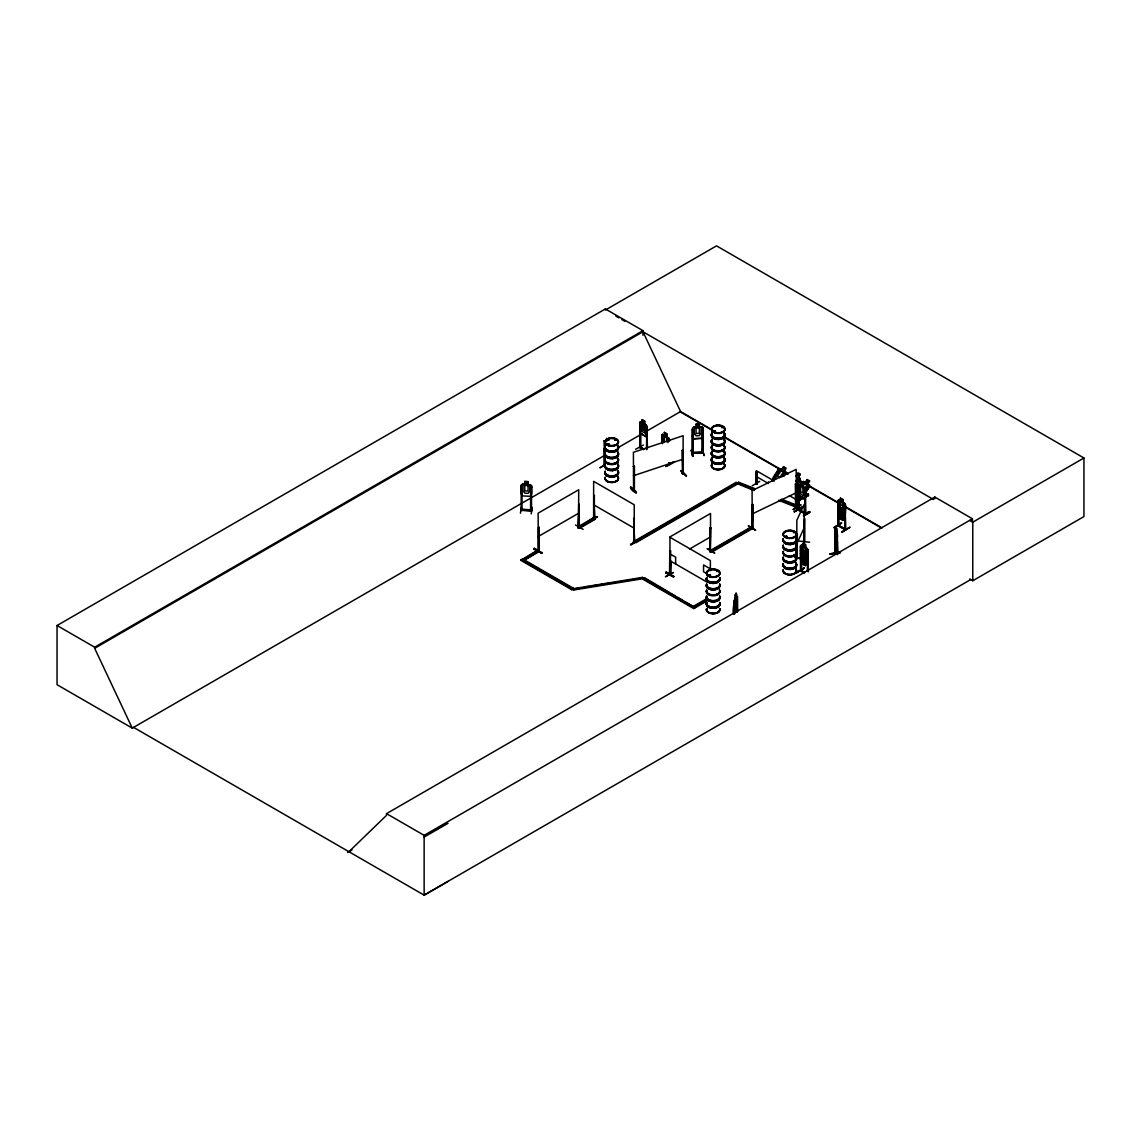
<?xml version="1.0" encoding="UTF-8"?>
<svg xmlns="http://www.w3.org/2000/svg" width="1141" height="1141" viewBox="0 0 1141 1141"><rect width="100%" height="100%" fill="white"/><g stroke="black" fill="none" stroke-linecap="round" stroke-linejoin="round"><path stroke-width="1.5" d="M736.829 606.014L737.129 602.648L736.858 606.071M775.894 478.635L776.194 475.555L779.774 470.049L781.656 469.778L783.567 466.683L786.12 468.167L781.913 476.967M801.196 570.443L800.882 569.872M838.606 525.274L837.736 524.831L838.877 525.972L838.792 514.206M845.652 529.681L844.996 505.934L844.739 529.609L845.153 528.511M845.281 529.053L845.524 529.952L837.751 525.644M837.023 544.157L837.294 542.032M835.084 536.142L837.052 544.3L837.408 542.018M594.589 518.399L593.876 517.943M594.589 519.241L593.905 495.422L594.589 519.241L593.905 518.855L597.47 516.673L589.84 520.981M604.987 449.483L604.573 466.369L604.088 440.811L606.598 441.225M603.96 465.072L605.072 465.4L604.288 464.915M640.343 447.001L639.63 446.644L640.472 447.9L640.657 424.267L639.702 424.024L640.657 424.267M640.229 447.857L639.687 422.341L640.486 421.771M633.526 542.075L634.581 542.289L633.797 518.456L633.954 541.889M634.482 541.404L633.455 541.148L634.225 541.576M669.525 575.093L669.781 551.417L669.938 574.85M670.209 575.392L670.651 561.158M756.269 483.57L756.169 483.142M796.832 506.961L795.805 506.333L796.789 506.975M668.683 463.089L669.71 463.374L669.068 462.961M800.54 485.21L798.914 484.183L798.044 484.797L798.015 509.941L805.603 514.249L805.532 489.047C804.063 484.511 806.958 496.192 805.617 496.806M798.743 510.355L799.028 491.742M805.532 514.206L805.104 490.231L804.847 513.906L805.261 512.808M805.033 512.751L805.788 513.193L798.843 509.742L804.876 513.022M829.935 554.07L840.446 552.686M531.464 510.983C532.733 508.073 528.839 511.41 531.464 510.983L531.592 485.781L528.197 484.526L528.197 481.645L524.675 481.431L524.675 484.383L522.278 484.255L530.451 484.725L531.578 485.838L531.692 493.554L530.494 496.349L522.236 495.879L521.166 492.869L522.321 495.779M522.107 486.736L521.109 486.893L522.107 486.736L521.95 510.441L520.995 510.312M520.41 513.179L521.451 507.032M522.065 510.384L522.221 509.314L521.066 509.214L521.209 510.369L531.592 510.926M530.665 487.221L531.62 487.278L530.665 487.221L530.579 510.626M531.193 513.921L532.248 507.246M734.176 614.186C730.682 614.4 736.844 590.311 736.245 595.973M734.818 613.715L735.146 597.741L734.148 600.722M607.725 444.676L607.996 443.906M608.809 444.505L608.666 443.82M615.127 440.155L616.154 439.827L615.17 440.055M615.969 440.069L615.127 439.984M713.924 431.155L713.695 431.954M713.881 431.555L715.293 431.954M713.966 431.569L714.608 430.941L715.165 431.854M715.165 431.184L715.065 431.926M721.54 427.404L722.253 426.919L722.11 427.661M721.811 427.618L722.695 427.319L721.839 427.034M708.903 575.635C708.632 574.194 711.143 576.205 710.059 575.064M709.93 575.306L709.046 575.449M717.033 571.37L716.819 571.584M785.222 536.769L786.263 536.256M786.99 536.484L786.534 537.354L785.322 536.812M793.565 532.547L793.922 532.761M794.336 532.519L793.352 532.191M633.312 489.147C635.052 488.12 633.269 491.429 634.253 488.819M634.367 489.931L634.439 466.427L633.412 466.526L634.439 466.427M683.202 472.502C680.507 473.544 684.614 472.017 683.259 473.672L683.117 435.719L633.412 452.292L633.555 490.202L633.726 489.289M683.117 472.545L683.231 473.643M533.931 549.021L534.345 548.308L542.004 553.157L533.931 549.021L541.618 553.328M534.302 548.379L541.961 552.7M673.846 576.376L665.774 572.696L673.775 576.833L666.173 572.026L673.789 576.447M755.527 530.323C750.122 525.174 742.221 523.548 755.584 530.265M772.343 480.518L778.462 469.251L780.002 468.694L785.75 472.003L785.907 473.601M646.319 436.761L640.458 433.38L639.687 430.071L640.443 433.395L646.305 436.775L647.175 434.279M805.532 496.734L804.676 499.23L798.814 495.836L798.044 492.527M800.469 553.485L801.267 556.794L807.243 560.103L808.199 549.919L805.646 547.495L805.646 544.614L803.107 543.202L803.107 546.282L801.838 546.539L803.093 560.288L806.316 562.199L804.719 558.035C808.256 556.323 805.09 553.057 804.177 557.093L801.966 553.071L803.663 557.421C800.24 559.004 803.278 562.228 804.22 558.405L805.489 561.657L806.758 549.263L805.489 547.594L805.489 544.713L803.107 543.401L803.193 546.225M837.794 506.076L838.664 503.58L844.654 506.889L845.438 510.198L844.654 506.889M837.865 506.034L838.721 503.709M845.438 512.437L844.568 514.933L838.578 511.624L837.879 508.273L838.578 511.624M630.616 486.979C644.351 497.761 628.991 490.701 630.688 486.922M636.122 492.769L630.616 487.307L636.065 492.67M693.614 438.757L692.43 435.99L693.528 438.857L701.758 438.315L702.956 435.363M835.469 552.729L835.269 554.169L835.554 552.772M796.96 534.202L797.188 557.992L797.317 534.259M804.505 518.798L804.491 542.26L804.619 518.527M799.256 541.105L809.668 542.217M794.264 511.867L801.866 507.474M597.399 516.559L591.309 520.082M643.467 445.004L635.551 449.312M665.788 576.604L673.247 572.554M796.832 543.658L804.262 527.655M796.76 572.868L804.277 568.004L796.404 572.725M834.1 527.67L841.53 523.206M801.21 547.823L800.511 547.438L801.467 547.666L801.424 571.028M838.892 525.944L838.007 525.488M845.781 528.939L844.739 528.754M691.018 450.281L692.844 456.443L691.617 449.782L692.772 456.314M691.517 450.196L692.701 456.386M604.987 442.779L604.816 466.412L603.96 465.927M639.744 447.529L643.453 449.597M669.453 575.05L669.71 573.952M755.898 483.755L756.754 484.212M795.348 506.533C798.072 508.487 795.519 500.129 796.575 495.494L795.876 495.094L795.648 507.617L796.589 507.26L796.176 469.379L752.076 490.587L752.29 528.468L752.076 504.821L753.06 504.622L752.447 528.397M669.368 464.33C667.913 463.788 671.464 463.66 668.683 464.03L668.954 462.932M804.876 513.878C808.612 514.349 795.534 508.444 799.028 510.127M735.36 595.046L735.959 593.876L735.36 596.016M735.189 598.74L736.13 596.914M735.189 604.117L736.13 602.291M734.291 600.708L734.49 610.663L736.943 606.042M734.462 601.935L734.462 613.658M736.958 612.261L737.229 596.657L737.585 611.776M737.314 612.318L737.585 596.714M538.31 550.204L539.151 549.705L538.039 550.903L538.167 549.933M538.809 527.028L539.165 550.59L538.31 551.046L538.124 513.179L578.701 489.76L578.587 527.442C578.23 529.067 578.829 525.402 578.444 527.113M669.967 573.623C672.434 572.269 669.382 576.134 670.922 574.351L670.908 561.301M834.97 536.156L835.212 528.026L835.897 529.524M834.998 528.525L837.323 534.373L837.494 553.941M781.713 469.821L783.639 466.869M800.141 480.019L799.984 478.436L795.89 476.211L797.801 473.116C804.205 473.729 795.12 477.694 800.041 478.478L800.24 480.033L795.947 486.637M795.947 476.253L797.873 473.301L800.198 474.656M795.79 481.288L797.588 478.535M796.147 483.385L798.828 479.263L798.229 477.551M799.67 486.137L802.109 482.072L803.592 481.488L809.454 484.882L809.668 486.437L805.361 493.04M802.879 486.351L804.676 483.599L807.001 484.939L804.319 489.075M803.421 482.871L805.318 482.614L807.215 479.52L809.768 481.003L807.7 483.998L808.256 485.652L804.662 491.172M805.375 482.657L807.286 479.705M771.744 480.931L779.274 469.393L779.931 469.807L772.4 481.345M771.929 481.074L779.274 469.393M772.215 481.202L779.931 469.807M783.482 475.797L785.835 473.187L783.953 476.068M783.667 475.954L785.365 472.916M795.833 485.11L799.599 479.348L800.255 479.762L795.548 486.979M796.019 485.267L799.599 479.348M796.304 485.381L800.255 479.762M795.391 493.753L798.215 489.432M801.039 485.096L803.107 482.372M795.577 493.91L798.4 489.575M795.862 494.024L797.744 491.143M796.047 494.181L797.93 491.3M805.261 491.514L809.026 485.738L805.446 491.657M804.79 493.226L809.497 486.009L804.976 493.368M801.21 499.145L803.093 496.264M693.443 452.763L692.216 452.392L702.899 451.679M692.216 453.248L702.899 452.535M608.923 444.833C608.096 442.195 607.183 445.831 608.552 443.949M608.738 444.305L607.697 444.79M715.307 431.469L714.237 431.726M786.72 536.213L787.105 536.955L786.434 536.127M753.06 528.083L751.99 528.297L752.818 527.028M796.475 507.246L796.176 483.613L795.434 483.969L795.79 507.545M804.491 541.404L804.048 542.118L804.262 504.222L796.832 520.239L796.746 557.906M348.918 851.714L386.528 815.33L386.528 813.633L934.821 497.062L972.432 518.784L972.432 522.307M669.881 573.695L670.994 573.41M709.773 550.661L710.914 550.418L709.859 550.647M701.829 452.606L702.799 451.922M522.293 484.183L521.152 485.21L521.209 510.398M521.023 510.098L531.735 510.726M530.551 509.799L522.079 509.285M738.726 482.272L737.542 484.012L636.079 542.588L634.61 541.733L634.61 540.991L636.079 541.847L738.726 482.272L755.171 488.776M607.625 444.234L608.51 444.091M608.638 444.676L608.638 443.849M715.436 431.84L713.924 431.954M709.16 575.064C707.035 576.433 711.984 576.576 710.13 575.035M716.919 570.842L717.361 571.042M795.477 507.331L796.047 507.06M662.793 434.421L661.965 435.006L661.923 443.293M798.13 484.882L798.957 484.297L804.705 487.606L803.036 486.651L804.205 488.377L804.205 493.768L802.95 495.351L800.625 493.996L799.37 490.972L799.37 485.595L800.625 485.353L800.625 482.286L803.121 483.727L802.95 486.694M604.088 440.811L606.684 441.367M838.007 524.646L837.836 525.787L837.794 500.585L838.692 499.958L840.418 500.928M800.682 569.801L800.511 570.956L800.469 545.755L801.367 545.127L803.022 546.14M808.028 563.012L807.186 563.611L800.554 558.89L800.554 545.712M696.067 427.162L694.313 428.232L694.313 433.623L696.067 435.805L699.333 435.591L701.087 433.166L701.087 427.789L699.333 426.934L699.447 423.882L695.939 424.124L696.067 427.162L693.543 427.162L692.43 428.274L692.359 453.448L702.942 452.749L702.785 429.102L701.829 429.173L701.986 452.849M837.708 513.764L838.606 515.276L844.582 518.385C846.75 517.158 843.213 519.797 842.728 517.458L842.8 520.481L842.8 517.6M840.261 516.188L839.148 514.42L839.148 509.043L840.418 507.445L840.432 502.069L842.8 503.395L844.083 517.144L842.8 517.401M842.885 520.424L840.332 519.027M800.383 558.933L802.936 561.358M802.936 564.239L801.823 554.212L803.093 552.601L803.107 547.238L805.489 548.55L806.758 562.313L805.489 562.57L805.489 565.651L802.936 564.239L805.56 565.594L805.489 562.755M808.042 563.141L807.229 563.725L805.403 562.613M837.794 500.585L837.865 513.721L840.332 516.131L840.261 519.069M838.692 499.958L844.582 503.324L845.353 504.807L845.41 529.952M838.093 502.111L838.792 502.496M842.885 499.501L840.347 498.089L840.432 501.113L839.148 501.37L839.148 506.747L840.432 509.756L840.418 515.133L843.627 517.03L842.029 512.865C845.538 511.068 842.386 507.902 841.487 511.924L839.291 507.916L840.974 512.252C837.551 513.849 840.603 517.058 841.53 513.236L842.814 516.488L844.083 504.094L842.8 502.425L842.8 499.544M844.54 503.295L845.524 504.764L845.438 512.551M845.695 506.319L844.739 506.091M801.367 545.127L807.272 548.493L808.028 549.962M834.157 527.812L841.602 522.835L834.157 527.327M808.113 549.976L808.113 571.727M807.414 571.341L807.671 551.103L808.37 571.57M808.37 551.488L807.414 551.246M844.739 529.524L845.695 529.652L838.093 525.545L838.093 513.821M841.972 531.663C855.579 524.746 849.403 526.457 842.343 532.305M841.93 532.12L849.475 527.627M801.267 556.794L807.243 560.103M804.277 568.004L796.832 572.497M804.319 572.354L800.44 570.899L804.319 572.967M801.296 570.685L804.576 572.197M606.513 438.386L609.109 439.77M604.003 448.598L604.858 451.85M646.505 449.668L646.776 427.761L647.46 448.242M647.46 428.146L646.505 427.918M604.787 465.257L599.881 467.824L604.844 464.915M604.074 466.041L605.087 466.227M578.216 528.026L578.701 503.994L578.972 527.67M578.544 526.572L578.287 527.969L578.972 504.151M593.905 495.422L594.589 495.822M575.478 524.988L583.165 529.395M634.482 518.855L633.526 518.613M633.455 541.39L634.296 542.488L634.225 504.764L593.634 481.345L593.634 519.098M631.059 544.799C654.592 531.25 614.742 553.97 638.261 539.779M630.645 544.614L638.204 539.707M756.027 483.841L755.984 472.06L756.939 472.303L756.697 484.226L756.939 472.303M752.19 485.781L759.721 481.345M670.651 550.732L670.052 575.392M709.859 528.098L710.814 527.855L710.116 551.745L709.859 528.098L710.814 527.855M670.48 551.816L669.525 551.574M795.876 495.094L796.575 495.494M665.774 572.753L666.187 572.012M707.32 548.693L714.651 553.228M707.349 548.735L714.594 552.857M673.304 572.525L665.403 576.804M716.705 547.552L709.859 551.531L712.169 551.873L752.76 528.44L752.818 504.465M795.805 506.461L799.855 508.972M796.304 506.233L795.348 506.59L796.646 506.818M800.611 504.75L793.423 509.628M793.423 509.599L800.953 505.149M603.532 456.043L132.27 728.129L57.05 684.7L57.05 625.51L605.358 308.954L642.968 330.662L642.968 335.283M57.05 625.51L94.66 647.218L642.968 330.662M448.028 881.408L424.138 895.143L133.554 727.373L132.27 728.129L94.66 648.316L642.968 331.76L933.538 499.516M642.269 422.698L642.183 419.874L644.765 421.257L645.849 431.298L644.594 432.895L642.269 431.54L641.028 428.517L641.028 423.14L642.269 422.897L642.269 419.817M644.765 421.257L642.183 419.874M640.458 421.785L646.376 425.08M646.305 425.122L647.261 426.606L647.261 434.35M617.395 448.042L642.055 433.808M646.676 431.141L680.578 411.559L712.868 430.214M668.041 442.551L666.872 433.894L664.376 432.453L666.872 433.894L666.957 436.732L669.368 439.242L668.569 437.659M662.179 443.15L661.923 436.604L662.878 436.846M661.88 442.651L661.88 434.921L662.764 434.307L664.547 435.434M538.124 536.612L578.701 513.193M665.774 466.498C677.925 458.012 675.087 462.904 665.888 466.498M580.099 587.772L571.698 589.697L520.966 560.402L537.668 550.033L539.137 550.889L523.919 560.402L539.137 551.616L539.065 527.171M593.363 517.9L578.145 526.686L579.614 527.541L594.832 518.756L593.363 517.9L585.747 523.02M520.966 560.402L522.45 558.819L573.167 588.114L573.709 590.011L644.494 578.43L655.248 584.648M523.961 558.676L536.142 551.645M577.945 527.256L582.709 524.774M578.145 527.413L579.614 528.269L594.832 519.483L594.589 518.299M634.61 540.991L736.059 482.415L753.987 489.774M639.217 539.065L649.971 532.847M653.051 531.078L656.132 529.31M659.198 527.527L669.967 521.323M674.573 518.656L677.64 516.873M680.721 515.104L711.471 497.348M714.537 495.579L725.305 489.361M728.372 487.592L736.059 483.156L753.987 490.502M520.966 559.675L571.698 588.97L642.469 577.389L643.011 579.286L693.742 608.581L707.391 600.694M689.506 549.049L710.543 536.898M798.343 486.323L799.114 510.198M795.634 489.09L798.415 487.492M573.709 589.269L644.494 577.703L695.226 607.725M795.762 494.723L798.586 493.083M805.788 490.63L804.847 490.373M798.814 495.836L804.705 499.045M799.427 498.802L800.183 498.36L799.427 500.243L799.427 498.802L802.793 497.49M805.061 495.494L808.441 494.238L808.441 495.665L799.427 500.243M751.277 526.857L710.7 550.29L712.169 551.146L752.76 527.712L751.277 526.857L752.76 528.44M805.617 495.864L808.441 494.238M719.714 545.812L742.263 532.804M745.258 531.064L748.268 529.324M800.896 499.33L803.663 497.718M794.321 511.981L801.938 507.103L794.321 511.496M804.847 513.807L805.104 490.231M803.464 515.005C811.137 509.257 812.535 512.009 803.877 515.732M803.464 515.49L809.54 511.496M803.849 515.661L809.953 512.166M693.742 606.142L707.434 598.226M701.344 602.477L693.742 606.869L685.998 602.391M704.396 600.722L707.434 598.954M643.011 578.558L693.742 607.839L707.391 599.966M347.62 852.455L351.999 849.931M386.528 813.633L424.138 835.34L972.432 518.784M969.764 520.439L972.774 522.179L1083.95 457.997L1083.95 516.573L972.774 580.755L969.693 578.972M970.891 579.471L424.138 895.143L424.138 835.34M424.138 837.052L448.028 823.317M521.023 509.499L531.478 510.098M752.318 504.978L753.06 504.622M795.434 483.969L796.418 483.77M800.312 509.228L793.366 504.479M752.076 514.006L796.176 492.798M578.544 527.427L578.287 527.969M538.552 550.147L539.151 549.948M538.452 551.046L538.395 527.57M608.866 444.705L607.34 444.591M714.922 431.983L714.608 431.141M786.777 536.783L785.536 536.484M786.948 537.069L785.949 536.798M779.973 468.808L778.519 469.336L773.313 477.152L772.172 480.532M802.166 482.158L803.592 481.488M710.187 550.832L710.814 550.433M710.429 551.16L710.543 513.464L669.967 536.898L669.91 574.879M710.187 551.688L710.629 550.233M682.275 450.253L683.302 450.153L682.275 450.253L682.618 473.886L682.275 472.816M681.106 470.605L686.54 475.954L681.091 470.548M634.439 489.86L633.726 490.145M683.302 473.586L682.175 473.715L683.06 473.387M633.412 475.726L683.117 459.153M752.703 527.912L752.661 527.028M682.589 473.857L682.461 450.438M693.229 453.433L693.286 429.743L692.316 429.8L692.373 453.505M800.682 570.657L804.576 572.811M639.887 446.402L640.757 446.858M585.304 586.959L588.77 586.431M592.222 585.889L595.688 585.362M599.153 584.82L602.619 584.292M606.085 583.75L609.551 583.208M614.757 582.409L618.208 581.867M621.674 581.34L625.14 580.798M628.605 580.27L632.071 579.728M635.537 579.2L639.003 578.658M834.97 528.426L835.283 554.226L835.783 529.552M837.437 534.359L836.538 528.483L836.51 542.931M836.653 531.349L836.51 540.05L835.383 534.901M835.212 539.636L837.052 544.3M835.626 530.693L835.055 530.194L835.654 554.184L835.126 553.257M837.708 536.085L837.137 535.585L837.708 554.483M840.461 552.372L829.835 553.841L840.347 552.486M835.725 554.112L834.97 553.699M786.263 536.113L785.707 536.969M696.067 424.281L699.333 424.053M699.447 426.834L702.956 427.618L701.658 426.72L693.614 427.319M693.329 429.957L692.316 429.8M693.6 438.686L701.758 438.315M702.3 449.069L704.14 455.687L702.457 449.483M801.153 571.256L801.467 570.143M756.255 483.185L757.039 483.599M593.634 518.242L594.404 519.44L594.333 495.964M799.927 509.342L792.909 504.707M736.13 595.959L736.63 601.321L735.189 606.427L734.676 605.101M702.785 452.535L702.942 427.547M680.664 470.663L686.112 476.025M608.453 443.82L607.283 444.705M709.602 574.964L710.344 575.192M795.263 557.207L800.454 558.063M795.263 557.592L802.209 558.748M795.206 557.792L802.123 558.919M710.059 551.731L710.13 528.254M736.829 594.589L737.229 611.719M634.253 489.674L634.253 466.241M714.765 431.013L715.507 431.355M800.825 570.7L800.768 558.99M604.673 466.369L604.616 465.485M798.458 509.77L798.343 493.012M805.503 514.263L805.86 513.165M669.211 464.33L668.583 463.075M781.471 499.173L797.916 505.677L796.732 506.675L780.287 500.172M740.366 483.656L753.516 488.861M781.471 499.915L794.635 505.106M778.647 500.257L796.732 507.403L796.832 494.067M844.625 503.238L842.971 502.325L842.971 499.444M844.91 528.711L838.606 525.516L845.31 529.025M756.897 483.941L755.913 483.299L756.255 470.648L774.283 481.06M643.709 448.841L640.472 447.286L643.453 448.984M643.709 449.44L639.958 447.315L639.859 422.384M606.598 438.529L608.937 439.87M608.524 440.112L607.012 439.242L607.012 440.212M593.634 519.012L594.589 519.212M665.802 572.668L673.461 577.032M1083.95 457.997L716.519 245.857L605.358 310.052L605.358 308.954M615.883 316.128L618.893 317.868M621.902 319.594L624.911 321.334M723.636 436.433L780.558 469.293M785.165 471.946L788.246 473.729M799.014 479.947L805.175 483.499M808.242 485.282L837.465 502.154M845.167 506.59L882.079 527.898M679.95 411.687L710.772 429.487M724.649 437.502L780.13 469.536M784.751 472.203L787.832 473.971M798.629 480.204L801.709 481.987M809.411 486.437L837.152 502.454M846.394 507.788L880.31 527.37M808.441 495.665L807.828 493.882M801.738 496.791L795.819 493.368L797.017 490.031M795.648 494.866L800.896 497.89M796.218 496.078L800.183 498.36M796.218 497.505L800.183 499.801M756.255 476.496L768.278 483.442M789.315 495.593L796.832 499.929M662.721 434.479L668.455 437.787M669.781 537.183L710.372 560.616L710.372 570.657M710.315 568.846L703.555 564.938L703.555 571.769L706.265 573.324M593.634 504.764L634.225 528.197M670.352 554.098L675.643 557.15L675.643 563.982M669.781 560.616L707.363 582.309M593.363 518.627L594.832 519.483M658.328 586.417L669.082 592.635M672.163 594.404L675.23 596.187M678.31 597.955L682.917 600.622M539.137 551.616L537.668 550.033M525.516 561.329L563.954 583.522M567.02 585.29L573.709 590.011M800.64 504.964L793.109 509.414M785.964 473.558L785.75 472.003M640.614 447.629L640.401 424.423M634.439 542.217L633.797 518.456M605.058 465.314L605.087 465.371A6.803 3.922 0 0 0 612.631 470.249A6.803 3.922 0 0 0 617.638 464.387M642.968 331.76L680.578 411.559M643.011 579.286L642.469 577.389M836.624 528.497L835.754 526.5L835.783 541.076M835.911 527.47L836.382 529.624L835.911 528.44M835.783 530.508L836.51 532.362M835.783 535.885L836.51 537.739M641.812 422.541L646.519 436.19M604.16 448.584L604.915 451.793M604.616 451.194L604.759 451.922M702.785 429.102L701.829 429.173M734.176 608.381L734.49 610.663M972.774 522.179L972.774 580.755M934.821 497.062L934.821 498.774M844.996 505.934L845.11 529.381M840.503 498.175L840.503 501.07M838.535 502.653L838.378 526.087M837.294 534.345L837.351 554.54M807.671 551.103L807.671 571.185M801.467 547.666L801.467 551.017M801.467 557.707L801.553 571.142M800.768 547.281L800.768 552.301M799.969 499.13L799.969 500.557M798.201 484.839L798.201 492.513M795.676 484.141L795.591 507.602M768.335 481.944L768.335 483.37M737.542 483.271L737.542 484.012M736.13 607.483L736.159 592.906L735.189 594.889L735.189 609.308M736.059 482.415L736.059 483.156M712.169 551.146L712.169 551.873M693.742 607.839L693.742 608.581M693.286 429.743L693.229 453.462M666.786 441.824L666.786 437.787L664.461 436.447L664.461 441.824M664.461 432.41L664.461 435.477L663.221 435.719L663.221 441.111M662.607 437.003L662.607 443.692M647.261 426.606L647.204 448.384M646.776 427.761L646.776 449.511M644.494 577.703L644.494 578.43M636.079 541.847L636.079 542.588M604.302 449.083L604.302 465.813M579.614 527.541L579.614 528.269M573.167 588.114L573.167 588.842M571.698 588.97L571.698 589.697M521.28 485.196L521.266 492.941M94.66 647.218L94.66 648.316M724.05 439.684A6.803 3.922 0 0 1 718.16 445.575A6.803 3.922 0 0 1 712.269 439.684M723.936 445.147A6.675 3.851 0 0 1 718.16 450.923A6.675 3.851 0 0 1 712.383 445.147M723.979 445.261A6.718 3.879 0 0 1 718.16 451.094A6.718 3.879 0 0 1 712.341 445.261M724.05 433.209A6.803 3.922 0 0 1 718.16 439.114A6.803 3.922 0 0 1 712.269 433.209M724.05 439.342A6.803 3.922 0 0 1 718.16 445.247A6.803 3.922 0 0 1 712.269 439.342M724.05 432.881A6.803 3.922 0 0 1 718.16 438.772A6.803 3.922 0 0 1 712.269 432.881M724.05 458.111A6.803 3.922 0 0 1 718.16 464.002A6.803 3.922 0 0 1 712.269 458.111M723.936 463.574A6.675 3.851 0 0 1 718.16 469.35A6.675 3.851 0 0 1 712.383 463.574M723.95 446.102A6.689 3.865 0 0 1 718.16 451.893A6.689 3.865 0 0 1 712.369 446.102M723.979 463.702A6.718 3.879 0 0 1 718.16 469.522A6.718 3.879 0 0 1 712.341 463.702M723.979 445.76A6.718 3.879 0 0 1 718.16 451.594A6.718 3.879 0 0 1 712.341 445.76M724.05 451.636A6.803 3.922 0 0 1 718.16 457.541A6.803 3.922 0 0 1 712.269 451.636M724.05 457.769A6.803 3.922 0 0 1 718.16 463.674A6.803 3.922 0 0 1 712.269 457.769M724.05 451.308A6.803 3.922 0 0 1 718.16 457.199A6.803 3.922 0 0 1 712.269 451.308M723.965 450.966A6.703 3.865 0 0 1 718.16 456.771A6.718 3.879 0 0 1 712.341 450.966M712.355 450.966A6.703 3.865 0 0 0 718.16 456.771A6.718 3.879 0 0 0 723.979 450.966M719.614 590.04A6.675 3.851 0 0 1 713.168 594.889A6.675 3.851 0 0 1 706.721 590.04A6.718 3.879 0 0 0 713.168 595.06A6.718 3.879 0 0 0 719.657 590.168M719.743 584.591A6.803 3.922 0 0 1 713.168 589.54A6.803 3.922 0 0 1 706.593 584.591M719.743 584.263A6.803 3.922 0 0 1 713.168 589.212A6.803 3.922 0 0 1 706.593 584.263M719.743 578.13A6.803 3.922 0 0 1 713.168 583.08A6.803 3.922 0 0 1 706.593 578.13M719.743 577.802A6.803 3.922 0 0 1 713.168 582.737A6.803 3.922 0 0 1 706.593 577.802M719.643 590.396A6.718 3.879 0 0 1 713.168 595.274A6.718 3.879 0 0 1 706.678 590.467A6.718 3.879 0 0 0 713.168 595.274A6.718 3.879 0 0 0 719.643 590.467A6.703 3.865 0 0 1 713.168 595.288A6.703 3.865 0 0 1 706.693 590.41M719.629 590.995A6.703 3.865 0 0 1 713.168 595.859A6.703 3.865 0 0 1 706.693 590.995M719.614 608.467A6.675 3.851 0 0 1 713.168 613.316A6.675 3.851 0 0 1 706.721 608.467M719.743 603.019A6.803 3.922 0 0 1 713.168 607.968A6.803 3.922 0 0 1 706.593 603.019M719.743 602.69A6.803 3.922 0 0 1 713.168 607.64A6.803 3.922 0 0 1 706.593 602.69M719.743 596.558A6.803 3.922 0 0 1 713.168 601.507A6.803 3.922 0 0 1 706.593 596.558M719.743 596.23A6.803 3.922 0 0 1 713.168 601.164A6.803 3.922 0 0 1 706.593 596.23M719.657 608.595A6.718 3.879 0 0 1 713.168 613.487A6.718 3.879 0 0 1 706.664 608.595M795.619 550.247A6.703 3.865 0 0 1 790.699 556.009A6.703 3.865 0 0 1 783.354 551.174A6.718 3.879 0 0 0 790.699 556.18A6.718 3.879 0 0 0 795.648 550.39M795.719 544.799A6.803 3.922 0 0 1 790.713 550.647A6.803 3.922 0 0 1 783.239 545.74M795.719 544.457A6.803 3.922 0 0 1 790.713 550.319A6.803 3.922 0 0 1 783.239 545.412M795.719 538.324A6.803 3.922 0 0 1 790.713 544.186A6.803 3.922 0 0 1 783.239 539.279M795.719 537.996A6.803 3.922 0 0 1 790.713 543.858A6.803 3.922 0 0 1 783.239 538.937M795.591 551.217A6.675 3.851 0 0 1 790.684 556.965A6.675 3.851 0 0 1 783.382 552.144M795.591 568.689A6.675 3.851 0 0 1 790.684 574.422A6.675 3.851 0 0 1 783.382 569.616M795.648 550.875A6.718 3.879 0 0 1 790.699 556.665A6.718 3.879 0 0 1 783.325 551.802M795.719 563.226A6.803 3.922 0 0 1 790.713 569.074A6.803 3.922 0 0 1 783.239 564.167M795.719 562.884A6.803 3.922 0 0 1 790.713 568.746A6.803 3.922 0 0 1 783.239 563.839M795.719 556.751A6.803 3.922 0 0 1 790.713 562.613A6.803 3.922 0 0 1 783.239 557.707M795.719 556.423A6.803 3.922 0 0 1 790.713 562.285A6.803 3.922 0 0 1 783.239 557.364M795.648 568.803A6.718 3.879 0 0 1 790.699 574.593A6.718 3.879 0 0 1 783.325 569.744M617.538 457.883A6.703 3.865 0 0 1 612.617 463.645A6.703 3.865 0 0 1 605.272 458.81A6.718 3.879 0 0 0 612.617 463.802A6.718 3.879 0 0 0 617.566 458.012M617.638 452.435A6.803 3.922 0 0 1 612.631 458.283A6.803 3.922 0 0 1 605.172 453.376M617.638 452.093A6.803 3.922 0 0 1 612.631 457.955A6.803 3.922 0 0 1 605.172 453.048M617.638 445.96A6.803 3.922 0 0 1 612.631 451.822A6.803 3.922 0 0 1 605.172 446.915M617.638 445.632A6.803 3.922 0 0 1 612.631 451.494A6.803 3.922 0 0 1 605.172 446.573M617.538 458.839A6.703 3.865 0 0 1 612.617 464.615A6.703 3.865 0 0 1 605.272 459.78M617.523 476.31A6.689 3.865 0 0 1 612.617 482.058A6.689 3.865 0 0 1 605.286 477.238M617.566 458.511A6.718 3.879 0 0 1 612.617 464.301A6.718 3.879 0 0 1 605.243 459.438M617.638 470.862A6.803 3.922 0 0 1 612.631 476.71A6.803 3.922 0 0 1 605.172 471.804M617.638 470.52A6.803 3.922 0 0 1 612.631 476.382A6.803 3.922 0 0 1 605.172 471.475M617.638 464.059A6.803 3.922 0 0 1 612.631 469.921A6.803 3.922 0 0 1 605.172 465M617.566 476.453A6.718 3.879 0 0 1 612.617 482.244A6.718 3.879 0 0 1 605.243 477.394M801.339 548.75L800.469 551.246L801.396 548.878L807.186 552.173L808.042 555.41L807.186 552.173L801.339 548.75M781.029 470.762L777.435 476.268L779.774 477.623L783.354 472.103L781.029 470.762M783.682 467.568L783.04 468.552L784.537 469.407L785.179 468.423L783.682 467.568M797.916 473.986L797.274 474.97L798.771 475.84L799.413 474.856L797.916 473.986M807.329 480.39L806.687 481.374L808.185 482.244L808.826 481.26L807.329 480.39M529.823 491.129L528.069 493.326L524.789 493.14L523.034 490.73L523.034 485.353L524.789 484.497L524.803 481.545L528.083 481.73L528.069 484.683L529.823 485.738L529.823 491.129M668.954 440.355L669.639 440.754L668.954 440.355M698.748 424.58L696.652 424.723L696.652 425.679L698.748 425.536L698.748 424.58M699.333 427.904L696.067 428.117L696.067 433.494L699.333 433.28L699.333 427.904M527.484 482.244L525.373 482.115L525.373 483.085L527.484 483.199L527.484 482.244M528.069 485.638L524.789 485.453L524.789 490.83L528.069 491.015L528.069 485.638M842.386 499.787L840.846 498.945L842.386 500.756L842.386 499.787M842.8 508.772L840.432 507.46L842.8 508.758M842.8 511.082L840.432 509.756L842.8 511.054M842.372 518.613L840.846 517.757L842.372 519.569L842.372 518.613M805.061 544.956L803.535 544.114L805.061 545.926L805.061 544.956M805.489 553.941L803.107 552.615L805.489 553.927M805.489 556.237L803.107 554.925L805.489 556.223M805.061 563.782L803.521 562.927L805.061 564.738L805.061 563.782M802.537 484.055L801.039 483.199L802.537 485.025L802.537 484.055M802.95 487.663L800.625 486.308L800.625 491.7L802.95 493.04L802.95 487.663M666.373 434.179L664.875 433.323L666.373 435.149L666.373 434.179M644.18 421.6L642.683 420.729L644.18 422.555L644.18 421.6M644.594 425.208L642.269 423.853L642.269 429.244L644.594 430.585L644.594 425.208M714.822 432.396A6.689 3.865 0 0 0 724.849 429.059A6.718 3.879 0 0 0 714.808 425.679A6.718 3.879 0 0 0 714.808 432.396A6.718 3.879 0 0 0 724.877 429.045A6.689 3.865 0 0 0 714.822 425.707A6.689 3.865 0 0 0 714.822 432.396M718.16 445.889A6.703 3.865 0 0 0 723.965 440.084A6.718 3.879 0 0 1 718.16 445.889A6.718 3.879 0 0 1 712.341 440.084A6.703 3.865 0 0 0 718.16 445.889M714.822 432.938A6.689 3.865 0 0 0 724.849 429.587A6.689 3.865 0 0 0 714.822 426.249A6.689 3.865 0 0 0 714.822 432.938M718.16 451.294A6.689 3.865 0 0 0 723.95 445.503A6.718 3.879 0 0 1 718.16 451.308A6.718 3.879 0 0 1 712.341 445.503A6.689 3.865 0 0 0 718.16 451.294M714.794 432.639A6.718 3.879 0 0 0 724.892 429.287A6.718 3.879 0 0 0 714.794 425.921A6.718 3.879 0 0 0 714.794 432.639M718.16 444.805A6.703 3.865 0 0 0 723.965 439A6.718 3.879 0 0 1 718.16 444.805A6.718 3.879 0 0 1 712.341 439A6.703 3.865 0 0 0 718.16 444.805M718.16 439.428A6.703 3.865 0 0 0 723.965 433.623A6.718 3.879 0 0 1 718.16 439.428A6.718 3.879 0 0 1 712.341 433.623A6.703 3.865 0 0 0 718.16 439.428M718.16 438.344A6.703 3.865 0 0 0 723.965 432.539A6.718 3.879 0 0 1 718.16 438.344A6.718 3.879 0 0 1 712.341 432.539A6.703 3.865 0 0 0 718.16 438.344M718.16 464.316A6.703 3.865 0 0 0 723.965 458.511A6.718 3.879 0 0 1 718.16 464.316A6.718 3.879 0 0 1 712.341 458.511A6.703 3.865 0 0 0 718.16 464.316M718.16 469.721A6.689 3.865 0 0 0 723.95 463.931A6.718 3.879 0 0 1 718.16 469.735A6.718 3.879 0 0 1 712.341 463.931A6.689 3.865 0 0 0 718.16 469.721M718.16 463.232A6.703 3.865 0 0 0 723.965 457.427A6.718 3.879 0 0 1 718.16 463.232A6.718 3.879 0 0 1 712.341 457.427A6.703 3.865 0 0 0 718.16 463.232M718.16 457.855A6.703 3.865 0 0 0 723.965 452.05A6.718 3.879 0 0 1 718.16 457.855A6.718 3.879 0 0 1 712.341 452.05A6.703 3.865 0 0 0 718.16 457.855M709.816 576.362A6.689 3.865 0 0 0 719.843 573.024A6.689 3.865 0 0 0 709.816 569.673A6.689 3.865 0 0 0 709.816 576.362M709.83 576.904A6.675 3.851 0 0 0 719.828 573.566A6.675 3.851 0 0 0 709.83 570.229A6.675 3.851 0 0 0 709.83 576.904M709.802 576.59A6.718 3.879 0 0 0 719.885 573.224A6.718 3.879 0 0 0 709.802 569.858A6.718 3.879 0 0 0 709.802 576.59M708.404 575.777A6.718 3.879 0 0 0 719.657 574.037A6.718 3.879 0 0 0 711.428 569.288A6.718 3.879 0 0 0 708.404 575.777M713.168 583.393A6.703 3.865 0 0 0 719.629 578.516A6.718 3.879 0 0 1 713.168 583.393A6.718 3.879 0 0 1 706.678 578.516A6.703 3.865 0 0 0 713.168 583.393M713.168 582.309A6.718 3.879 0 0 0 719.643 577.432A6.703 3.865 0 0 1 713.168 582.309A6.718 3.879 0 0 1 706.678 577.432A6.703 3.865 0 0 0 713.168 582.309M713.168 589.854A6.703 3.865 0 0 0 719.629 584.991A6.718 3.879 0 0 1 713.168 589.868A6.718 3.879 0 0 1 706.678 584.976A6.703 3.865 0 0 0 713.168 589.854M713.168 588.77A6.703 3.865 0 0 0 719.629 583.907A6.718 3.879 0 0 1 713.168 588.785A6.718 3.879 0 0 1 706.678 583.892A6.703 3.865 0 0 0 713.168 588.77M713.168 601.82A6.703 3.865 0 0 0 719.629 596.943A6.718 3.879 0 0 1 713.168 601.82A6.718 3.879 0 0 1 706.678 596.943A6.703 3.865 0 0 0 713.168 601.82M713.168 600.736A6.718 3.879 0 0 0 719.643 595.859A6.703 3.865 0 0 1 713.168 600.736A6.718 3.879 0 0 1 706.678 595.859A6.703 3.865 0 0 0 713.168 600.736M713.168 608.281A6.703 3.865 0 0 0 719.629 603.418A6.718 3.879 0 0 1 713.168 608.296A6.718 3.879 0 0 1 706.678 603.404A6.703 3.865 0 0 0 713.168 608.281M713.168 607.197A6.703 3.865 0 0 0 719.629 602.334A6.718 3.879 0 0 1 713.168 607.212A6.718 3.879 0 0 1 706.678 602.32A6.703 3.865 0 0 0 713.168 607.197M713.168 613.715A6.718 3.879 0 0 0 719.657 608.823A6.703 3.865 0 0 1 713.168 613.687A6.718 3.879 0 0 1 706.664 608.823A6.703 3.865 0 0 0 713.168 613.687M785.094 536.898A6.689 3.865 0 0 0 796.275 535.172A6.689 3.865 0 0 0 788.089 530.437A6.689 3.865 0 0 0 785.094 536.898M786.491 538.053A6.675 3.851 0 0 0 796.489 534.715A6.675 3.851 0 0 0 786.491 531.378A6.675 3.851 0 0 0 786.491 538.053M786.463 537.511A6.718 3.879 0 0 0 796.532 534.159A6.718 3.879 0 0 0 786.463 530.793A6.718 3.879 0 0 0 786.463 537.511M790.699 544.499A6.703 3.865 0 0 0 795.619 538.737A6.718 3.879 0 0 1 790.699 544.514A6.718 3.879 0 0 1 783.339 539.664A6.703 3.865 0 0 0 790.699 544.499M790.699 543.43A6.718 3.879 0 0 0 795.634 537.653A6.703 3.865 0 0 1 790.699 543.416A6.718 3.879 0 0 1 783.339 538.581A6.703 3.865 0 0 0 790.699 543.416M790.699 550.975A6.703 3.865 0 0 0 795.619 545.198A6.718 3.879 0 0 1 790.699 550.975A6.718 3.879 0 0 1 783.339 546.125A6.703 3.865 0 0 0 790.699 550.975M790.699 549.891A6.703 3.865 0 0 0 795.619 544.114A6.718 3.879 0 0 1 790.699 549.891A6.718 3.879 0 0 1 783.339 545.041A6.703 3.865 0 0 0 790.699 549.891M790.699 556.409A6.718 3.879 0 0 0 795.634 550.618A6.703 3.865 0 0 1 790.699 556.394A6.718 3.879 0 0 1 783.339 551.559A6.703 3.865 0 0 0 790.699 556.394M790.699 562.927A6.703 3.865 0 0 0 795.619 557.165A6.718 3.879 0 0 1 790.699 562.941A6.718 3.879 0 0 1 783.339 558.092A6.703 3.865 0 0 0 790.699 562.927M790.699 561.857A6.718 3.879 0 0 0 795.634 556.081A6.703 3.865 0 0 1 790.699 561.843A6.703 3.865 0 0 1 783.354 557.008A6.718 3.879 0 0 0 790.699 561.857M790.699 569.402A6.703 3.865 0 0 0 795.619 563.625A6.718 3.879 0 0 1 790.699 569.402A6.718 3.879 0 0 1 783.339 564.553A6.703 3.865 0 0 0 790.699 569.402M790.699 568.318A6.703 3.865 0 0 0 795.619 562.542A6.718 3.879 0 0 1 790.699 568.318A6.718 3.879 0 0 1 783.339 563.469A6.703 3.865 0 0 0 790.699 568.318M790.699 574.822A6.718 3.879 0 0 0 795.648 569.031A6.703 3.865 0 0 1 790.699 574.793A6.718 3.879 0 0 1 783.325 569.972A6.703 3.865 0 0 0 790.699 574.793M608.395 445.147A6.689 3.865 0 0 0 618.422 441.809A6.718 3.879 0 0 0 608.381 438.429A6.718 3.879 0 0 0 608.381 445.147A6.718 3.879 0 0 0 618.451 441.795A6.689 3.865 0 0 0 608.395 438.458A6.689 3.865 0 0 0 608.395 445.147M608.41 445.689A6.675 3.851 0 0 0 618.408 442.351A6.675 3.851 0 0 0 608.41 439.014A6.675 3.851 0 0 0 608.41 445.689M608.381 445.375A6.718 3.879 0 0 0 618.465 442.023A6.718 3.879 0 0 0 608.381 438.657A6.718 3.879 0 0 0 608.381 445.375M612.617 452.136A6.703 3.865 0 0 0 617.538 446.373A6.718 3.879 0 0 1 612.617 452.15A6.718 3.879 0 0 1 605.258 447.301A6.703 3.865 0 0 0 612.617 452.136M612.617 451.066A6.718 3.879 0 0 0 617.552 445.29A6.703 3.865 0 0 1 612.617 451.052A6.718 3.879 0 0 1 605.258 446.217A6.703 3.865 0 0 0 612.617 451.052M612.617 458.596A6.703 3.865 0 0 0 617.538 452.834A6.718 3.879 0 0 1 612.617 458.611A6.718 3.879 0 0 1 605.258 453.761A6.703 3.865 0 0 0 612.617 458.596M612.617 457.527A6.703 3.865 0 0 0 617.538 451.75A6.718 3.879 0 0 1 612.617 457.527A6.718 3.879 0 0 1 605.258 452.677A6.703 3.865 0 0 0 612.617 457.527M612.617 464.087A6.718 3.879 0 0 0 617.566 458.297A6.703 3.865 0 0 1 612.617 464.059A6.718 3.879 0 0 1 605.243 459.238A6.703 3.865 0 0 0 612.617 464.059M612.617 470.563A6.703 3.865 0 0 0 617.538 464.801A6.718 3.879 0 0 1 612.617 470.577A6.718 3.879 0 0 1 605.258 465.728A6.703 3.865 0 0 0 612.617 470.563M612.617 469.493A6.718 3.879 0 0 0 617.552 463.717A6.703 3.865 0 0 1 612.617 469.479A6.718 3.879 0 0 1 605.258 464.644A6.703 3.865 0 0 0 612.617 469.479M612.617 477.038A6.703 3.865 0 0 0 617.538 471.262A6.718 3.879 0 0 1 612.617 477.038A6.718 3.879 0 0 1 605.258 472.189A6.703 3.865 0 0 0 612.617 477.038M612.617 475.954A6.703 3.865 0 0 0 617.538 470.178A6.718 3.879 0 0 1 612.617 475.954A6.718 3.879 0 0 1 605.258 471.105A6.703 3.865 0 0 0 612.617 475.954M612.617 482.429A6.718 3.879 0 0 0 617.552 476.653A6.703 3.865 0 0 1 612.617 482.458A6.703 3.865 0 0 1 605.272 477.623A6.718 3.879 0 0 0 612.617 482.429"/></g></svg>
